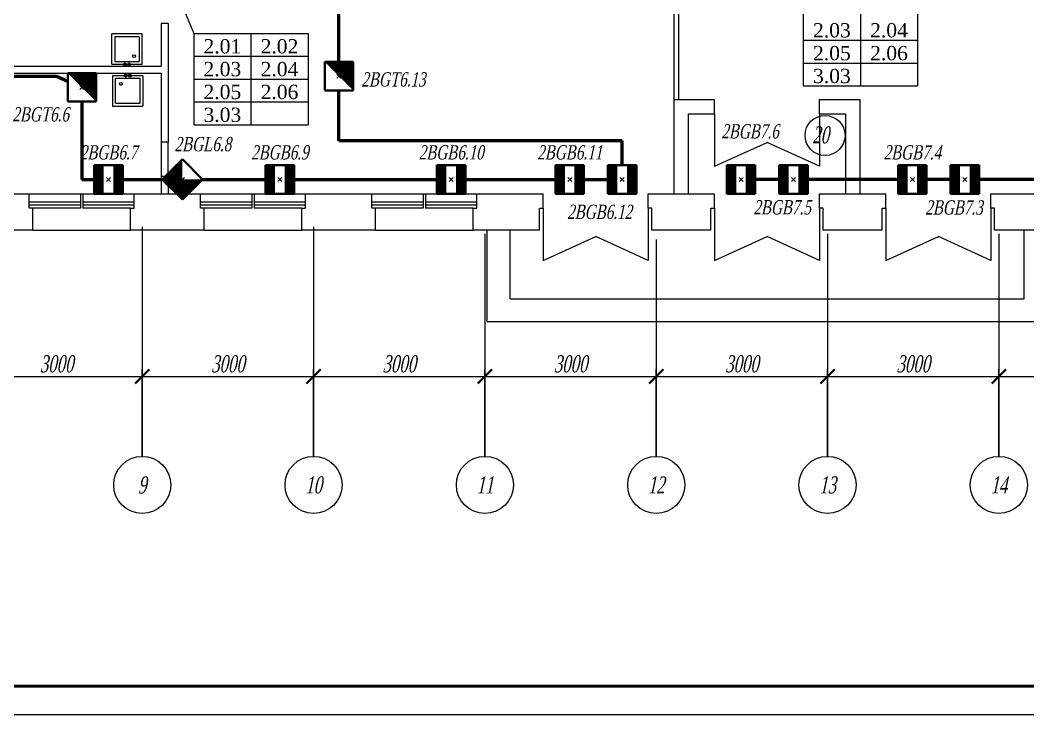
# Model space of a CAD drawing. Extents: x 0 to 1720, y -2086 to 3873.
# Drawn here: x 251.6 to 428.1, y -1192 to -1070.3 of the extents above; entities that cross this region are included whole.
import ezdxf
from ezdxf.enums import TextEntityAlignment as Align

# ---------------------------------------------------------------- set-up
doc = ezdxf.new("R2010")
doc.units = 0
doc.layers.add('EL_DEVICE', color=1, linetype='Continuous', lineweight=40)
doc.layers.add('EL_KABLE', color=9, linetype='Continuous', lineweight=60)
for name, color, linetype in [('EL_DEVICE_NAME', 7, 'Continuous'), ('FORMAT', 134, 'Continuous'), ('OSI', 5, 'Continuous'), ('PLAN', 2, 'Continuous'), ('SYS_PIN', 7, 'Continuous')]:
    doc.layers.add(name, color=color, linetype=linetype)
doc.styles.add('R2_5', font='times.ttf', dxfattribs={"width": 0.65, "oblique": 12, "height": 2.5})
doc.styles.get("Standard").update_dxf_attribs({"font": 'times.ttf'})

# ---------------------------------------------------------------- blocks, each defined once
blk = doc.blocks.new('_ArchTick')
at = {"const_width": 0.15}
blk.add_lwpolyline([(-0.5, -0.5), (0.5, 0.5)], dxfattribs=at)
blk = doc.blocks.new('OS_DAT_BGB')
at = {"layer": 'EL_DEVICE'}
for p, q in [((-2.5, 2.5), (2.5, 2.5)), ((-2.5, -2.5), (-2.5, 2.5)), ((2.5, 2.5), (2.5, -2.5)), ((2.5, -2.5), (-2.5, -2.5))]:
    blk.add_line(p, q, dxfattribs=at)
at = {"layer": 'EL_DEVICE', "const_width": 1.67}
for points in [[(-1.67, 2.5), (-1.67, -2.5)], [(1.67, 2.5), (1.67, -2.5)]]:
    blk.add_lwpolyline(points, dxfattribs=at)
blk = doc.blocks.new('CONNECTOR_SQUARE')
at = {"layer": 'SYS_PIN'}
for p, q in [((-0.35, 0.35), (0.35, -0.35)), ((0.35, 0.35), (-0.35, -0.35))]:
    blk.add_line(p, q, dxfattribs=at)
blk = doc.blocks.new('OS_DAT_BGT')
at = {"layer": 'EL_DEVICE'}
for p, q in [((-2.5, 2.5), (2.5, 2.5)), ((-2.5, -2.5), (-2.5, 2.5)), ((2.5, 2.5), (2.5, -2.5)), ((2.5, -2.5), (-2.5, -2.5))]:
    blk.add_line(p, q, dxfattribs=at)
blk.add_lwpolyline([(2.5, 2.5, 0, 7.07, 0), (0, 0, 7.07, 7.07, 0)], format="xyseb", dxfattribs=at)
blk = doc.blocks.new('OS_DAT_BGL')
at = {"layer": 'EL_DEVICE'}
for p, q in [((-2.5, 2.5), (2.5, 2.5)), ((-2.5, -2.5), (-2.5, 2.5)), ((2.5, 2.5), (2.5, -2.5)), ((2.5, -2.5), (-2.5, -2.5))]:
    blk.add_line(p, q, dxfattribs=at)
for points in [[(-2.5, 2.5, 0, 7.07, 0), (0, 0, 7.07, 7.07, 0)], [(2.5, 2.5, 0, 7.07, 0), (0, 0, 7.07, 7.07, 0)]]:
    blk.add_lwpolyline(points, format="xyseb", dxfattribs=at)

msp = doc.modelspace()

# ---------------------------------------------------------------- linework, layer by layer
for p, q in [((275.87, -1057.73), (282.03, -1072.65)), ((388.76, -1065.85), (388.76, -1081.85)), ((398.76, -1065.85), (398.76, -1081.85)), ((408.76, -1065.85), (408.76, -1081.85)), ((282.03, -1072.65), (302.03, -1072.65)), ((282.03, -1072.65), (282.03, -1088.65)), ((292.03, -1072.65), (292.03, -1088.65)), ((302.03, -1072.65), (302.03, -1088.65)), ((388.76, -1073.85), (408.76, -1073.85)), ((282.03, -1076.65), (302.03, -1076.65)), ((388.76, -1077.85), (408.76, -1077.85)), ((282.03, -1080.65), (302.03, -1080.65)), ((388.76, -1081.85), (408.76, -1081.85)), ((282.03, -1084.65), (302.03, -1084.65)), ((282.03, -1088.65), (302.03, -1088.65))]:
    msp.add_line(p, q)
at = {"layer": 'EL_KABLE'}
for p, q in [((307.45, -1077.63), (307.45, -1062.03)), ((234.95, -1080.13), (257.96, -1080.13)), ((257.96, -1080.13), (259.95, -1081)), ((307.45, -1091.48), (307.45, -1082.63)), ((262.45, -1084.6), (262.45, -1098.23)), ((357.05, -1091.48), (307.45, -1091.48)), ((357.05, -1095.73), (357.05, -1091.48)), ((262.45, -1098.23), (264.6, -1098.23)), ((269.6, -1098.23), (276.5, -1098.23)), ((283.57, -1098.23), (294.6, -1098.23)), ((299.6, -1098.23), (324.6, -1098.23)), ((329.6, -1098.23), (345.35, -1098.23)), ((350.35, -1098.23), (354.55, -1098.23)), ((384.55, -1098.23), (380.35, -1098.23)), ((405.35, -1098.23), (389.55, -1098.23)), ((414.55, -1098.23), (410.35, -1098.23)), ((444.6, -1098.23), (419.55, -1098.23))]:
    msp.add_line(p, q, dxfattribs=at)
at = {"layer": 'FORMAT'}
msp.add_lwpolyline([(0, -895), (1720.39, -895), (1720.39, -1192), (0, -1192)], close=True, dxfattribs=at)
at = {"layer": 'FORMAT', "lineweight": 50}
msp.add_lwpolyline([(20, -1187), (20, -900), (1715.39, -900), (1715.39, -1187)], close=True, dxfattribs=at)
at = {"layer": 'OSI'}
for p, q in [((273, -1106.5), (273, -1133.98)), ((273, -1107.13), (273, -1146.73)), ((303, -1106.5), (303, -1133.98)), ((303, -1107.13), (303, -1146.73)), ((303, -1107.75), (303, -1133.98)), ((333, -1107.75), (333, -1133.98)), ((393, -1107.75), (393, -1133.98)), ((393, -1107.75), (393, -1133.98)), ((423, -1107.75), (423, -1133.98)), ((273, -1108.73), (273, -1133.98)), ((333, -1109.35), (333, -1133.98)), ((363, -1108.73), (363, -1133.98)), ((363, -1109.35), (363, -1133.98)), ((423, -1109.35), (423, -1133.98)), ((333, -1123.13), (333, -1146.73)), ((363, -1123.13), (363, -1146.73)), ((393, -1123.13), (393, -1146.73)), ((423, -1123.13), (423, -1146.73)), ((241, -1132.73), (275, -1132.73)), ((271, -1132.73), (305, -1132.73)), ((301, -1132.73), (335, -1132.73)), ((331, -1132.73), (365, -1132.73)), ((361, -1132.73), (395, -1132.73)), ((391, -1132.73), (425, -1132.73)), ((421, -1132.73), (455, -1132.73))]:
    msp.add_line(p, q, dxfattribs=at)
at = {"layer": 'OSI', "lineweight": 25}
for p, q in [((273, -1146.73), (273, -1131.48)), ((273, -1146.73), (273, -1131.48)), ((303, -1146.73), (303, -1131.48)), ((303, -1146.73), (303, -1131.48)), ((333, -1146.73), (333, -1131.48)), ((333, -1146.73), (333, -1131.48)), ((363, -1146.73), (363, -1131.48)), ((363, -1146.73), (363, -1131.48)), ((393, -1146.73), (393, -1131.48)), ((393, -1146.73), (393, -1131.48)), ((423, -1146.73), (423, -1131.48)), ((423, -1146.73), (423, -1131.48))]:
    msp.add_line(p, q, dxfattribs=at)
for centre in [(273, -1151.73), (303, -1151.73), (333, -1151.73), (363, -1151.73), (393, -1151.73), (423, -1151.73)]:
    msp.add_circle(centre, 5, dxfattribs=at)
at = {"layer": 'PLAN'}
for p, q in [((366.15, -1100.73), (366.15, -1063.83)), ((366.95, -1084.23), (366.95, -1064.62)), ((276.34, -1070.9), (276.34, -1078.4)), ((277.54, -1070.9), (276.34, -1070.9)), ((277.54, -1070.9), (277.54, -1091.71)), ((267.68, -1078.05), (267.68, -1072.75)), ((272.99, -1072.75), (267.68, -1072.75)), ((272.99, -1078.05), (272.99, -1072.75)), ((272.48, -1073.25), (268.18, -1073.25)), ((268.18, -1073.25), (268.18, -1077.55)), ((272.48, -1073.25), (272.48, -1077.55)), ((267.68, -1078.05), (272.99, -1078.05)), ((268.18, -1077.55), (272.48, -1077.55)), ((246.15, -1079.6), (276.34, -1079.6)), ((249.95, -1078.4), (276.34, -1078.4)), ((276.34, -1079.6), (276.34, -1091.71)), ((273.12, -1080.07), (267.82, -1080.07)), ((267.82, -1080.07), (267.82, -1085.37)), ((272.62, -1080.57), (268.32, -1080.57)), ((268.32, -1084.87), (268.32, -1080.57)), ((272.62, -1084.87), (272.62, -1080.57)), ((273.12, -1080.07), (273.12, -1085.37)), ((268.32, -1084.87), (272.62, -1084.87)), ((366.15, -1084.23), (373.2, -1084.23)), ((373.2, -1086.73), (373.2, -1084.23)), ((391.6, -1084.23), (398.65, -1084.23)), ((391.6, -1086.73), (391.6, -1084.23)), ((398.65, -1084.23), (398.65, -1100.73)), ((267.82, -1085.37), (273.12, -1085.37)), ((368.65, -1100.73), (368.65, -1086.73)), ((368.65, -1086.73), (373.2, -1086.73)), ((373.2, -1086.73), (373.2, -1095.93)), ((391.6, -1086.73), (396.15, -1086.73)), ((391.6, -1086.73), (391.6, -1095.93)), ((396.15, -1086.73), (396.15, -1100.73)), ((276.34, -1091.71), (276.34, -1097.71)), ((277.54, -1091.71), (276.34, -1091.71)), ((277.54, -1097.71), (277.54, -1091.71)), ((373.2, -1095.93), (382.4, -1091.73)), ((391.6, -1095.93), (382.4, -1091.73)), ((277.54, -1097.71), (276.34, -1097.71)), ((276.34, -1097.71), (276.34, -1100.73)), ((277.54, -1097.71), (277.54, -1100.73)), ((241.6, -1100.73), (253.2, -1100.73)), ((253.2, -1103.23), (253.2, -1100.73)), ((253.2, -1100.73), (271.6, -1100.73)), ((262.2, -1100.73), (262.2, -1103.23)), ((262.6, -1100.73), (262.6, -1103.23)), ((271.6, -1100.73), (283.2, -1100.73)), ((271.6, -1103.23), (271.6, -1100.73)), ((283.2, -1103.23), (283.2, -1100.73)), ((283.2, -1100.73), (301.6, -1100.73)), ((292.2, -1100.73), (292.2, -1103.23)), ((292.6, -1100.73), (292.6, -1103.23)), ((301.6, -1100.73), (313.2, -1100.73)), ((301.6, -1103.23), (301.6, -1100.73)), ((313.2, -1103.23), (313.2, -1100.73)), ((313.2, -1100.73), (331.6, -1100.73)), ((322.2, -1100.73), (322.2, -1103.23)), ((322.6, -1100.73), (322.6, -1103.23)), ((331.6, -1100.73), (343.2, -1100.73)), ((331.6, -1103.23), (331.6, -1100.73)), ((343.2, -1103.23), (343.2, -1100.73)), ((361.6, -1100.73), (373.2, -1100.73)), ((361.6, -1103.23), (361.6, -1100.73)), ((373.2, -1103.23), (373.2, -1100.73)), ((391.6, -1100.73), (403.2, -1100.73)), ((391.6, -1103.23), (391.6, -1100.73)), ((403.2, -1103.23), (403.2, -1100.73)), ((421.6, -1100.73), (433.2, -1100.73)), ((421.6, -1103.23), (421.6, -1100.73)), ((262.2, -1102.23), (253.2, -1102.23)), ((262.2, -1102.73), (253.2, -1102.73)), ((271.6, -1102.23), (262.6, -1102.23)), ((271.6, -1102.73), (262.6, -1102.73)), ((292.2, -1102.23), (283.2, -1102.23)), ((292.2, -1102.73), (283.2, -1102.73)), ((301.6, -1102.23), (292.6, -1102.23)), ((301.6, -1102.73), (292.6, -1102.73)), ((322.2, -1102.23), (313.2, -1102.23)), ((322.2, -1102.73), (313.2, -1102.73)), ((331.6, -1102.23), (322.6, -1102.23)), ((331.6, -1102.73), (322.6, -1102.73)), ((253.85, -1103.23), (253.2, -1103.23)), ((253.85, -1107.13), (253.85, -1103.23)), ((262.2, -1103.23), (253.85, -1103.23)), ((270.95, -1103.23), (262.6, -1103.23)), ((270.95, -1107.13), (270.95, -1103.23)), ((270.95, -1103.23), (271.6, -1103.23)), ((283.85, -1103.23), (283.2, -1103.23)), ((283.85, -1107.13), (283.85, -1103.23)), ((292.2, -1103.23), (283.85, -1103.23)), ((300.95, -1103.23), (292.6, -1103.23)), ((300.95, -1107.13), (300.95, -1103.23)), ((300.95, -1103.23), (301.6, -1103.23)), ((313.85, -1103.23), (313.2, -1103.23)), ((313.85, -1107.13), (313.85, -1103.23)), ((322.2, -1103.23), (313.85, -1103.23)), ((330.95, -1103.23), (322.6, -1103.23)), ((330.95, -1107.13), (330.95, -1103.23)), ((330.95, -1103.23), (331.6, -1103.23)), ((342.55, -1107.13), (342.55, -1103.23)), ((342.55, -1103.23), (343.2, -1103.23)), ((343.2, -1103.23), (343.2, -1112.43)), ((362.25, -1103.23), (361.6, -1103.23)), ((361.6, -1103.23), (361.6, -1112.43)), ((362.25, -1107.13), (362.25, -1103.23)), ((372.55, -1107.13), (372.55, -1103.23)), ((372.55, -1103.23), (373.2, -1103.23)), ((373.2, -1103.23), (373.2, -1112.43)), ((392.25, -1103.23), (391.6, -1103.23)), ((391.6, -1103.23), (391.6, -1112.43)), ((392.25, -1107.13), (392.25, -1103.23)), ((402.55, -1107.13), (402.55, -1103.23)), ((402.55, -1103.23), (403.2, -1103.23)), ((403.2, -1103.23), (403.2, -1112.43)), ((422.25, -1103.23), (421.6, -1103.23)), ((421.6, -1103.23), (421.6, -1112.43)), ((422.25, -1107.13), (422.25, -1103.23)), ((253.85, -1107.13), (240.95, -1107.13)), ((253.85, -1107.13), (270.95, -1107.13)), ((283.85, -1107.13), (270.95, -1107.13)), ((283.85, -1107.13), (300.95, -1107.13)), ((313.85, -1107.13), (300.95, -1107.13)), ((313.85, -1107.13), (330.95, -1107.13)), ((342.55, -1107.13), (330.95, -1107.13)), ((333.4, -1123.13), (333.4, -1107.13)), ((337.4, -1119.13), (337.4, -1107.13)), ((372.55, -1107.13), (362.25, -1107.13)), ((402.55, -1107.13), (392.25, -1107.13)), ((433.85, -1107.13), (422.25, -1107.13)), ((427.4, -1119.13), (427.4, -1107.13)), ((343.2, -1112.43), (352.4, -1108.23)), ((361.6, -1112.43), (352.4, -1108.23)), ((373.2, -1112.43), (382.4, -1108.23)), ((391.6, -1112.43), (382.4, -1108.23)), ((403.2, -1112.43), (412.4, -1108.23)), ((421.6, -1112.43), (412.4, -1108.23)), ((337.4, -1119.13), (427.4, -1119.13)), ((333.4, -1123.13), (431.4, -1123.13))]:
    msp.add_line(p, q, dxfattribs=at)
for centre, radius in [((269.97, -1078.07), 0.25), ((270.7, -1078.08), 0.25), ((271.57, -1076.63), 0.25), ((270.11, -1080.04), 0.25), ((270.83, -1080.05), 0.25), ((269.24, -1081.5), 0.25), ((392.56, -1090.52), 3.5)]:
    msp.add_circle(centre, radius, dxfattribs=at)

# ---------------------------------------------------------------- block references
for name, p in [('OS_DAT_BGT', (307.45, -1080.13)), ('OS_DAT_BGT', (262.45, -1082.1)), ('CONNECTOR_SQUARE', (307.45, -1080.13)), ('CONNECTOR_SQUARE', (262.45, -1082.1)), ('OS_DAT_BGB', (267.1, -1098.23)), ('OS_DAT_BGB', (297.1, -1098.23)), ('OS_DAT_BGB', (327.1, -1098.23)), ('OS_DAT_BGB', (347.85, -1098.23)), ('OS_DAT_BGB', (357.05, -1098.23)), ('OS_DAT_BGB', (377.85, -1098.23)), ('OS_DAT_BGB', (387.05, -1098.23)), ('OS_DAT_BGB', (407.85, -1098.23)), ('OS_DAT_BGB', (417.05, -1098.23)), ('CONNECTOR_SQUARE', (267.1, -1098.23)), ('CONNECTOR_SQUARE', (280.04, -1098.23)), ('CONNECTOR_SQUARE', (297.1, -1098.23)), ('CONNECTOR_SQUARE', (327.1, -1098.23)), ('CONNECTOR_SQUARE', (347.85, -1098.23)), ('CONNECTOR_SQUARE', (357.05, -1098.23)), ('CONNECTOR_SQUARE', (377.85, -1098.23)), ('CONNECTOR_SQUARE', (387.05, -1098.23)), ('CONNECTOR_SQUARE', (407.85, -1098.23)), ('CONNECTOR_SQUARE', (417.05, -1098.23))]:
    msp.add_blockref(name, p)
at = {"rotation": 135}
msp.add_blockref('OS_DAT_BGL', (280.04, -1098.23), dxfattribs=at)
at = {"layer": 'OSI', "xscale": 2.5, "yscale": 2.5, "zscale": 2.5}
for p in [(273, -1132.73), (303, -1132.73), (333, -1132.73), (363, -1132.73), (393, -1132.73), (423, -1132.73)]:
    msp.add_blockref('_ArchTick', p, dxfattribs=at)
at = {"layer": 'OSI', "xscale": 2.5, "yscale": 2.5, "zscale": 2.5, "rotation": 180}
for p in [(273, -1132.73), (303, -1132.73), (333, -1132.73), (363, -1132.73), (393, -1132.73), (423, -1132.73)]:
    msp.add_blockref('_ArchTick', p, dxfattribs=at)

# ---------------------------------------------------------------- texts
at = {"char_height": 2.5, "attachment_point": 2, "line_spacing_factor": 0.96}
for s, insert in [('2.03', (393.76, -1070.85)), ('2.04', (403.76, -1070.85)), ('2.01', (287.03, -1073.65)), ('2.02', (297.03, -1073.65)), ('2.05', (393.76, -1074.85)), ('2.06', (403.76, -1074.85)), ('2.03', (287.03, -1077.65)), ('2.04', (297.03, -1077.65)), ('3.03', (393.76, -1078.85)), ('2.05', (287.03, -1081.65)), ('2.06', (297.03, -1081.65)), ('3.03', (287.03, -1085.65))]:
    msp.add_mtext(s, dxfattribs=dict(at, insert=insert))
at = {"layer": 'EL_DEVICE_NAME', "style": 'R2_5', "oblique": 12, "width": 0.7}
for s, p in [('2BGT6.13', (316.99, -1081.95)), ('2BGT6.6', (255.21, -1088.07)), ('2BGB7.6', (379.43, -1091.05)), ('2BGB6.7', (267.1, -1094.73)), ('2BGL6.8', (283.62, -1093.29)), ('2BGB6.9', (297.1, -1094.73)), ('2BGB6.10', (327.1, -1094.73)), ('2BGB6.11', (347.85, -1094.73)), ('2BGB7.4', (407.85, -1094.73)), ('2BGB6.12', (353.09, -1105.15)), ('2BGB7.5', (385.05, -1104.35)), ('2BGB7.3', (415.15, -1104.38))]:
    msp.add_text(s, height=2.5, dxfattribs=at).set_placement(p, align=Align.CENTER)
at = {"layer": 'OSI', "lineweight": 25, "style": 'R2_5', "oblique": 12, "width": 0.65}
for s, p in [('9', (273, -1151.73)), ('10', (303, -1151.73)), ('11', (333, -1151.73)), ('12', (363, -1151.73)), ('13', (393, -1151.73)), ('14', (423, -1151.73))]:
    msp.add_text(s, height=3, dxfattribs=at).set_placement(p, align=Align.MIDDLE_CENTER)
at = {"layer": 'OSI', "char_height": 3, "attachment_point": 5, "style": 'R2_5'}
for insert in [(258, -1130.54), (288, -1130.54), (318, -1130.54), (348, -1130.54), (378, -1130.54), (408, -1130.54)]:
    msp.add_mtext('3000', dxfattribs=dict(at, insert=insert))
at = {"layer": 'PLAN', "style": 'R2_5', "oblique": 12, "width": 0.65}
msp.add_text('20', height=3, dxfattribs=at).set_placement((390.31, -1091.92))

doc.saveas('drawing.dxf')
